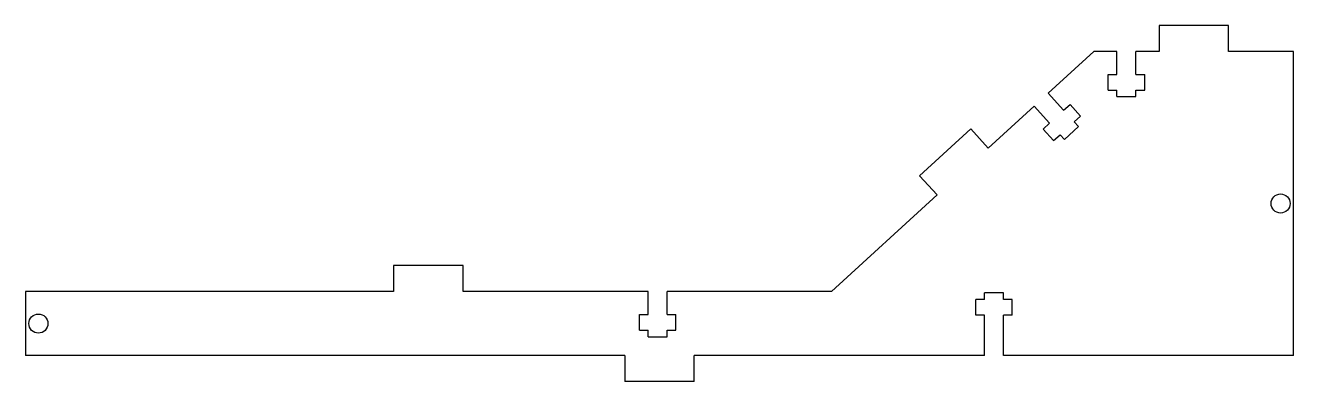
# Model space of a CAD drawing. Extents: x -52 to 94, y -5 to 36.
import ezdxf

# ---------------------------------------------------------------- set-up
doc = ezdxf.new("R2010")
doc.units = 0
doc.header["$MEASUREMENT"] = 0
doc.layers.add('VISIBLE', color=7, linetype='CONTINUOUS')

msp = doc.modelspace()

# ---------------------------------------------------------------- linework, layer by layer
at = {"layer": 'VISIBLE'}
for p, q in [((86.32, 36.44), (78.32, 36.44)), ((78.32, 36.44), (78.32, 33.44)), ((86.32, 33.44), (86.32, 36.44)), ((70.82, 33.44), (65.55, 28.62)), ((73.47, 33.44), (70.82, 33.44)), ((73.47, 30.79), (73.47, 33.44)), ((78.32, 33.44), (75.67, 33.44)), ((75.67, 30.79), (75.67, 33.44)), ((93.82, 33.44), (86.32, 33.44)), ((93.82, -1.56), (93.82, 33.44)), ((72.47, 30.79), (73.47, 30.79)), ((72.47, 28.99), (72.47, 30.79)), ((75.67, 30.79), (76.67, 30.79)), ((76.67, 28.99), (76.67, 30.79)), ((67.34, 26.67), (65.55, 28.62)), ((72.47, 28.99), (73.47, 28.99)), ((73.47, 28.24), (73.47, 28.99)), ((73.47, 28.24), (75.67, 28.24)), ((75.67, 28.99), (76.67, 28.99)), ((75.67, 28.24), (75.67, 28.99)), ((63.93, 27.14), (58.66, 22.32)), ((65.72, 25.18), (63.93, 27.14)), ((67.34, 26.67), (68.08, 27.34)), ((69.29, 26.01), (68.08, 27.34)), ((64.98, 24.51), (65.72, 25.18)), ((68.56, 25.34), (69.29, 26.01)), ((69.06, 24.79), (68.56, 25.34)), ((56.64, 24.53), (50.73, 19.13)), ((58.66, 22.32), (56.64, 24.53)), ((66.19, 23.18), (64.98, 24.51)), ((66.19, 23.18), (66.93, 23.85)), ((67.44, 23.3), (66.93, 23.85)), ((67.44, 23.3), (69.06, 24.79)), ((50.73, 19.13), (52.76, 16.92)), ((52.76, 16.92), (40.6, 5.8)), ((-1.8, 8.8), (-9.8, 8.8)), ((-9.8, 8.8), (-9.8, 5.8)), ((-1.8, 5.8), (-1.8, 8.8)), ((-9.8, 5.8), (-52.2, 5.8)), ((-52.2, 5.8), (-52.2, -1.56)), ((19.5, 5.8), (-1.8, 5.8)), ((19.5, 3.15), (19.5, 5.8)), ((40.6, 5.8), (21.7, 5.8)), ((21.7, 3.15), (21.7, 5.8)), ((57.22, 3.09), (57.22, 4.89)), ((58.22, 4.89), (57.22, 4.89)), ((58.22, 4.89), (58.22, 5.64)), ((60.42, 5.64), (58.22, 5.64)), ((60.42, 4.89), (60.42, 5.64)), ((61.42, 4.89), (60.42, 4.89)), ((61.42, 3.09), (61.42, 4.89)), ((18.5, 1.35), (18.5, 3.15)), ((18.5, 3.15), (19.5, 3.15)), ((21.7, 3.15), (22.7, 3.15)), ((22.7, 1.35), (22.7, 3.15)), ((58.22, 3.09), (57.22, 3.09)), ((58.22, -1.56), (58.22, 3.09)), ((61.42, 3.09), (60.42, 3.09)), ((60.42, -1.56), (60.42, 3.09)), ((18.5, 1.35), (19.5, 1.35)), ((19.5, 0.6), (19.5, 1.35)), ((19.5, 0.6), (21.7, 0.6)), ((21.7, 1.35), (22.7, 1.35)), ((21.7, 0.6), (21.7, 1.35)), ((16.81, -1.56), (-52.2, -1.56)), ((16.81, -1.56), (16.81, -4.56)), ((24.81, -4.56), (24.81, -1.56)), ((58.22, -1.56), (24.81, -1.56)), ((93.82, -1.56), (60.42, -1.56)), ((24.81, -4.56), (16.81, -4.56))]:
    msp.add_line(p, q, dxfattribs=at)
for centre in [(92.32, 15.94), (-50.7, 2.12)]:
    msp.add_circle(centre, 1.1, dxfattribs=at)

doc.saveas('drawing.dxf')
